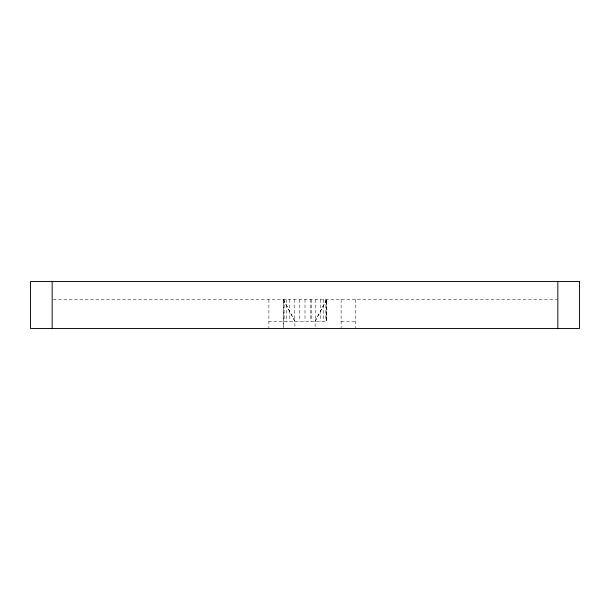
<?xml version="1.0" encoding="UTF-8"?>
<svg xmlns="http://www.w3.org/2000/svg" width="610" height="610" viewBox="0 0 610 610"><rect width="100%" height="100%" fill="white"/><g stroke="black" fill="none" stroke-linecap="round" stroke-linejoin="round"><path stroke-width="0.46" stroke-dasharray="3.05 2.29" d="M283.391 326.358L283.33 321.256M315.111 326.67L315.111 321.256L326.579 299.579L326.579 321.256L326.548 299.579M315.111 321.256L326.693 299.579L326.693 321.256L268.88 321.256M53.123 299.579L556.877 299.579M341.12 321.256L355.569 321.256M283.307 299.579L294.889 321.256L294.889 326.67M294.889 321.256L283.421 299.579L283.452 321.256M355.569 299.579L355.569 328.477M341.12 299.579L341.12 328.477M325.847 299.579L325.847 321.256M323.689 299.579L323.689 321.256M320.258 299.579L320.258 321.256M315.789 299.579L315.789 321.256M311.39 299.579L311.39 321.256M310.589 299.579L310.589 321.256M305 299.579L305 321.256M299.411 299.579L299.411 321.256M294.211 299.579L294.211 321.256M289.742 299.579L289.742 321.256M286.311 299.579L286.311 321.256M284.153 299.579L284.153 321.256M283.33 299.579L283.33 328.477M268.88 299.579L268.88 328.477"/><path stroke-width="0.91" d="M557.83 281.523L557.83 328.477M52.17 281.523L52.17 328.477M579.5 281.523L30.5 281.523L30.5 328.477L579.5 328.477L579.5 281.523"/></g></svg>
